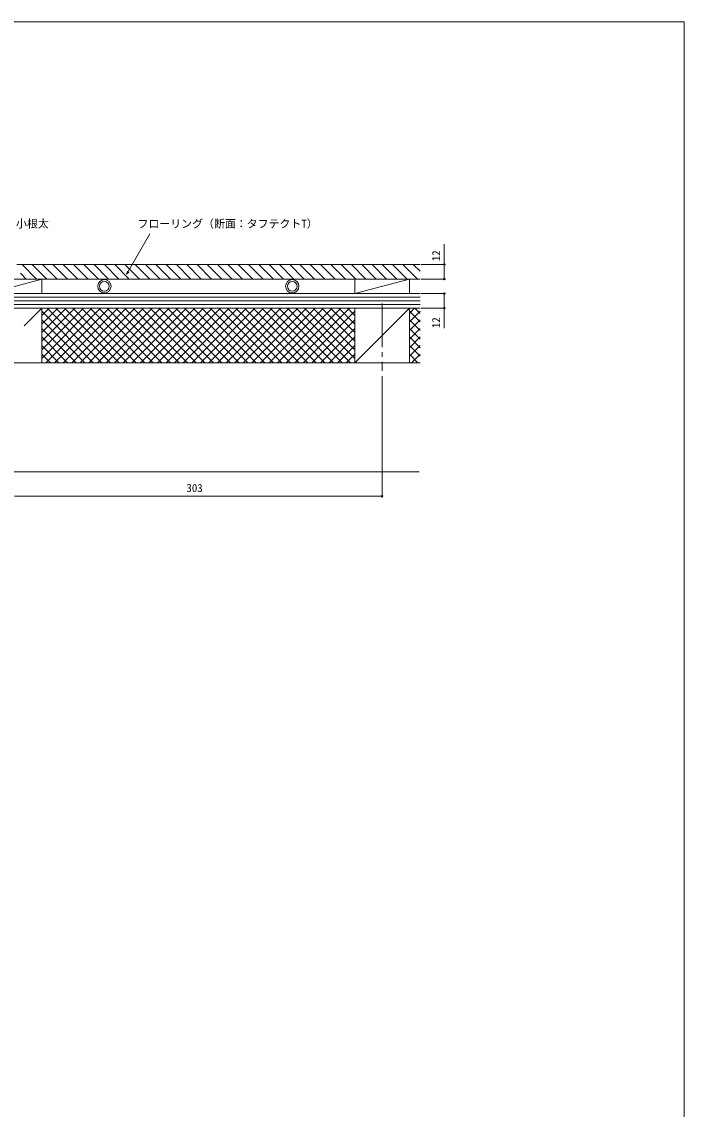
# Model space of a CAD drawing. Units: millimetres, scale not verified. Extents: x -525 to 525, y -790 to 791.
# Drawn here: x -21 to 525, y -156 to 740 of the extents above; entities that cross this region are included whole.
import ezdxf
from ezdxf.enums import TextEntityAlignment as Align

# ---------------------------------------------------------------- set-up
doc = ezdxf.new("R2010")
doc.units = ezdxf.units.MM
doc.header["$LTSCALE"] = 4
doc.linetypes.add('CHAIN2', pattern=[12, 9, -1, 1, -1])
for name, color, linetype, lineweight in [('0-0_0', 7, 'Continuous', 9), ('0-2_YKK_ZWAK', 3, 'Continuous', 9), ('0-4_YKK_12', 4, 'Continuous', 9), ('0-5_YKK_13', 6, 'Continuous', 9)]:
    doc.layers.add(name, color=color, linetype=linetype, lineweight=lineweight)
doc.layers.add('0-3_YKK_11', color=3, linetype='Continuous')
doc.styles.add('ＭＳ ゴシック', font='')
doc.styles.get('ＭＳ ゴシック').set_extended_font_data('MS Gothic')

msp = doc.modelspace()

# ---------------------------------------------------------------- linework, layer by layer
at = {"layer": '0-0_0'}
msp.add_line((525, 740.168), (-525, 740.168), dxfattribs=at)
msp.add_lwpolyline([(-525, -789.832), (525, -789.832), (525, 740.168)], dxfattribs=at)
at = {"layer": '0-2_YKK_ZWAK'}
for p, q in [((-20.871, 540.168), (-8.871, 528.168)), ((-12.386, 540.168), (-0.386, 528.168)), ((-3.9, 540.168), (8.1, 528.168)), ((4.585, 540.168), (16.585, 528.168)), ((13.07, 540.168), (25.07, 528.168)), ((21.555, 540.168), (33.555, 528.168)), ((30.041, 540.168), (42.041, 528.168)), ((38.526, 540.168), (50.526, 528.168)), ((47.011, 540.168), (59.011, 528.168)), ((55.496, 540.168), (67.496, 528.168)), ((63.982, 540.168), (75.982, 528.168)), ((72.467, 540.168), (84.467, 528.168)), ((80.952, 540.168), (92.952, 528.168)), ((89.438, 540.168), (101.438, 528.168)), ((97.923, 540.168), (109.923, 528.168)), ((106.408, 540.168), (118.408, 528.168)), ((114.893, 540.168), (126.893, 528.168)), ((123.379, 540.168), (135.379, 528.168)), ((131.864, 540.168), (143.864, 528.168)), ((140.349, 540.168), (152.349, 528.168)), ((148.835, 540.168), (160.835, 528.168)), ((157.32, 540.168), (169.32, 528.168)), ((165.805, 540.168), (177.805, 528.168)), ((174.29, 540.168), (186.29, 528.168)), ((182.776, 540.168), (194.776, 528.168)), ((191.261, 540.168), (203.261, 528.168)), ((199.746, 540.168), (211.746, 528.168)), ((208.232, 540.168), (220.232, 528.168)), ((216.717, 540.168), (228.717, 528.168)), ((225.202, 540.168), (237.202, 528.168)), ((233.687, 540.168), (245.687, 528.168)), ((242.173, 540.168), (254.173, 528.168)), ((250.658, 540.168), (262.658, 528.168)), ((259.143, 540.168), (271.143, 528.168)), ((267.629, 540.168), (279.629, 528.168)), ((276.114, 540.168), (288.114, 528.168)), ((284.599, 540.168), (296.599, 528.168)), ((293.084, 540.168), (305.084, 528.168)), ((301.57, 540.168), (307.226, 534.512)), ((-22.065, 532.877), (-17.356, 528.168))]:
    msp.add_line(p, q, dxfattribs=at)
at = {"layer": '0-4_YKK_12'}
for p, q in [((-25.065, 540.168), (178.11, 540.168)), ((-25.065, 540.168), (307.226, 540.168)), ((-4.575, 528.168), (-49.575, 516.168)), ((307.226, 528.168), (-29.075, 528.168)), ((-26.565, 528.168), (178.11, 528.168)), ((-4.575, 516.168), (-4.575, 528.168)), ((253.425, 528.168), (253.425, 516.168)), ((298.425, 528.168), (253.425, 516.168)), ((253.425, 528.168), (298.425, 528.168)), ((298.425, 516.168), (298.425, 528.168)), ((-361.951, 516.168), (307.226, 516.168)), ((307.226, 513.168), (-361.951, 513.168)), ((307.226, 510.168), (-361.951, 510.168)), ((307.226, 507.168), (-361.951, 507.168)), ((307.226, 504.168), (-361.951, 504.168)), ((-4.575, 504.168), (-19.186, 489.557)), ((-4.575, 462.798), (36.796, 504.168)), ((-4.575, 469.869), (29.725, 504.168)), ((-4.575, 476.94), (22.654, 504.168)), ((-4.575, 484.011), (15.583, 504.168)), ((-4.575, 491.082), (8.511, 504.168)), ((-4.575, 498.153), (1.44, 504.168)), ((-1.133, 459.168), (43.867, 504.168)), ((-0.077, 504.168), (44.923, 459.168)), ((5.938, 459.168), (50.938, 504.168)), ((6.994, 504.168), (51.994, 459.168)), ((13.009, 459.168), (58.009, 504.168)), ((14.065, 504.168), (59.065, 459.168)), ((20.08, 459.168), (65.08, 504.168)), ((21.136, 504.168), (66.136, 459.168)), ((27.151, 459.168), (72.151, 504.168)), ((28.207, 504.168), (73.207, 459.168)), ((34.222, 459.168), (79.222, 504.168)), ((35.278, 504.168), (80.278, 459.168)), ((41.293, 459.168), (86.293, 504.168)), ((42.349, 504.168), (87.349, 459.168)), ((48.364, 459.168), (93.364, 504.168)), ((49.42, 504.168), (94.42, 459.168)), ((55.435, 459.168), (100.435, 504.168)), ((56.491, 504.168), (101.491, 459.168)), ((62.506, 459.168), (107.506, 504.168)), ((63.562, 504.168), (108.562, 459.168)), ((69.578, 459.168), (114.578, 504.168)), ((70.633, 504.168), (115.633, 459.168)), ((76.649, 459.168), (121.649, 504.168)), ((77.704, 504.168), (122.704, 459.168)), ((83.72, 459.168), (128.72, 504.168)), ((84.776, 504.168), (129.776, 459.168)), ((90.791, 459.168), (135.791, 504.168)), ((91.847, 504.168), (136.847, 459.168)), ((97.862, 459.168), (142.862, 504.168)), ((98.918, 504.168), (143.918, 459.168)), ((104.933, 459.168), (149.933, 504.168)), ((105.989, 504.168), (150.989, 459.168)), ((112.004, 459.168), (157.004, 504.168)), ((113.06, 504.168), (158.06, 459.168)), ((119.075, 459.168), (164.075, 504.168)), ((120.131, 504.168), (165.131, 459.168)), ((126.146, 459.168), (171.146, 504.168)), ((127.202, 504.168), (172.202, 459.168)), ((133.217, 459.168), (178.217, 504.168)), ((134.273, 504.168), (179.273, 459.168)), ((140.288, 459.168), (185.288, 504.168)), ((141.344, 504.168), (186.344, 459.168)), ((147.359, 459.168), (192.359, 504.168)), ((148.415, 504.168), (193.415, 459.168)), ((154.43, 459.168), (199.43, 504.168)), ((155.486, 504.168), (200.486, 459.168)), ((161.501, 459.168), (206.501, 504.168)), ((162.557, 504.168), (207.557, 459.168)), ((168.572, 459.168), (213.572, 504.168)), ((169.628, 504.168), (214.628, 459.168)), ((175.644, 459.168), (220.644, 504.168)), ((176.699, 504.168), (221.699, 459.168)), ((182.715, 459.168), (227.715, 504.168)), ((183.771, 504.168), (228.771, 459.168)), ((189.786, 459.168), (234.786, 504.168)), ((190.842, 504.168), (235.842, 459.168)), ((196.857, 459.168), (241.857, 504.168)), ((197.913, 504.168), (242.913, 459.168)), ((203.928, 459.168), (248.928, 504.168)), ((204.984, 504.168), (249.984, 459.168)), ((212.055, 504.168), (253.425, 462.798)), ((219.126, 504.168), (253.425, 469.869)), ((226.197, 504.168), (253.425, 476.94)), ((233.268, 504.168), (253.425, 484.011)), ((240.339, 504.168), (253.425, 491.082)), ((247.41, 504.168), (253.425, 498.153)), ((298.425, 504.168), (253.425, 459.168)), ((298.425, 499.865), (302.729, 504.168)), ((302.923, 504.168), (307.226, 499.865)), ((-4.575, 501.595), (37.852, 459.168)), ((-4.575, 494.524), (30.781, 459.168)), ((210.999, 459.168), (253.425, 501.595)), ((218.07, 459.168), (253.425, 494.524)), ((298.425, 501.595), (307.226, 492.794)), ((298.425, 492.794), (307.226, 501.595)), ((298.425, 494.524), (307.226, 485.722)), ((298.425, 485.722), (307.226, 494.524)), ((-4.575, 487.453), (23.71, 459.168)), ((225.141, 459.168), (253.425, 487.453)), ((298.425, 487.453), (307.226, 478.651)), ((298.425, 478.651), (307.226, 487.453)), ((-4.575, 480.382), (16.638, 459.168)), ((232.212, 459.168), (253.425, 480.382)), ((298.425, 480.382), (307.226, 471.58)), ((298.425, 471.58), (307.226, 480.382)), ((-4.575, 473.311), (9.567, 459.168)), ((-4.575, 466.239), (2.496, 459.168)), ((239.283, 459.168), (253.425, 473.311)), ((246.354, 459.168), (253.425, 466.239)), ((298.425, 473.311), (307.226, 464.509)), ((298.425, 464.509), (307.226, 473.311)), ((298.425, 466.239), (305.496, 459.168)), ((300.155, 459.168), (307.226, 466.239)), ((-361.951, 459.168), (307.226, 459.168)), ((-360.526, 369.168), (306.424, 369.168))]:
    msp.add_line(p, q, dxfattribs=at)
at = {"layer": '0-4_YKK_12', "linetype": 'CHAIN2'}
msp.add_line((275.925, 507.909), (275.925, 452.547), dxfattribs=at)
at = {"layer": '0-4_YKK_12'}
for points in [[(-4.575, 459.168), (-4.575, 504.168), (-49.575, 504.168), (-49.575, 459.168)], [(298.425, 459.168), (298.425, 504.168), (253.425, 504.168), (253.425, 459.168)]]:
    msp.add_lwpolyline(points, close=True, dxfattribs=at)
for centre, radius in [((47.025, 522.168), 5.5), ((47.025, 522.168), 4), ((201.825, 522.168), 5.5), ((201.825, 522.168), 4)]:
    msp.add_circle(centre, radius, dxfattribs=at)
at = {"layer": '0-5_YKK_13'}
for p, q in [((308.226, 540.168), (328.226, 540.168)), ((308.226, 528.168), (328.226, 528.168)), ((308.226, 516.168), (328.226, 516.168)), ((308.226, 504.168), (328.226, 504.168)), ((275.925, 448.073), (275.925, 348.168)), ((275.925, 349.168), (-27.075, 349.168))]:
    msp.add_line(p, q, dxfattribs=at)
for points in [[(65.306, 532.048), (66.582, 534.256), (84.528, 565.321)], [(327.226, 528.168), (327.226, 540.168), (327.226, 556.764)], [(67.173, 533.914), (65.306, 532.048), (65.99, 534.598)], [(327.226, 516.168), (327.226, 504.168), (327.226, 487.573)]]:
    msp.add_lwpolyline(points, dxfattribs=at)
for centre in [(327.226, 540.168), (327.226, 528.168), (327.226, 516.168), (327.226, 504.168), (275.925, 349.168)]:
    msp.add_circle(centre, 0.637, dxfattribs=at)

# ---------------------------------------------------------------- texts
at = {"layer": '0-3_YKK_11', "style": 'ＭＳ ゴシック'}
msp.add_text('小根太', height=6.598, dxfattribs=at).set_placement((-25.818, 568.497), align=Align.BOTTOM_LEFT)
at = {"layer": '0-5_YKK_13', "style": 'ＭＳ ゴシック'}
for s, p in [('フローリング（断面：タフテクトT）', (74.335, 568.395)), ('303', (114.607, 350.668))]:
    msp.add_text(s, height=6.598, dxfattribs=at).set_placement(p, align=Align.BOTTOM_LEFT)
for p in [(325.726, 542.838), (325.726, 487.692)]:
    msp.add_text('12', height=6.598, rotation=90, dxfattribs=at).set_placement(p, align=Align.BOTTOM_LEFT)

doc.saveas('drawing.dxf')
